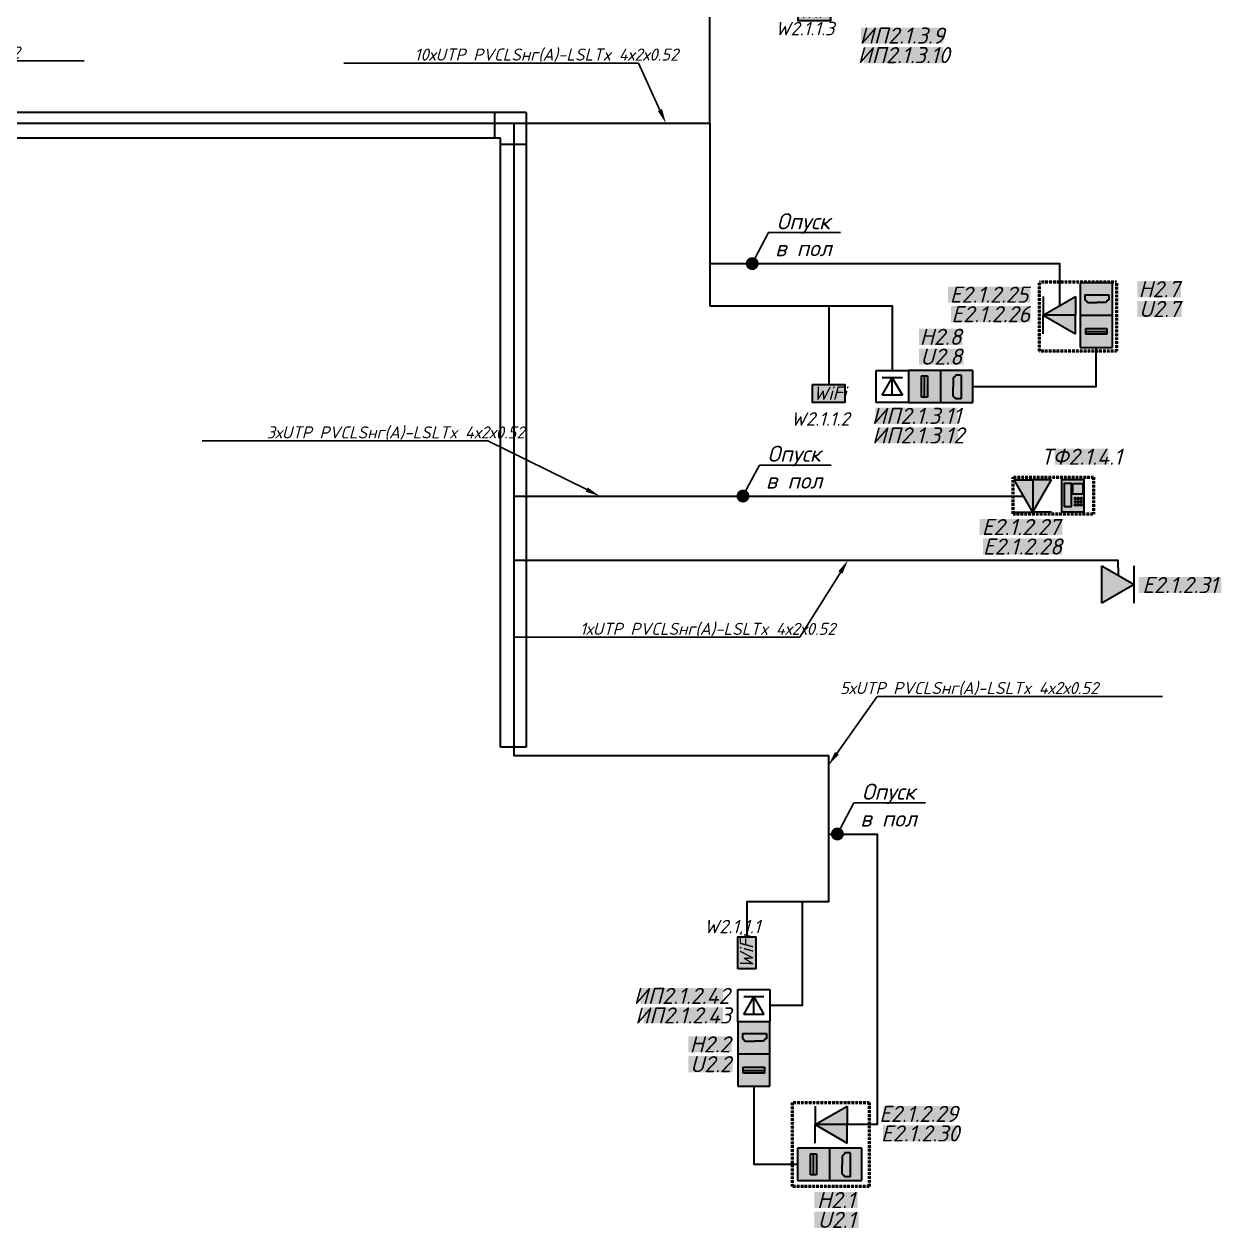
# Model space of a CAD drawing. Header units: millimetres. Extents: x 6978 to 881500, y -130874 to -2349.
# Drawn here: x 487302 to 505980, y -128616 to -109937 of the extents above; entities that cross this region are included whole.
import ezdxf
from ezdxf import colors
from ezdxf.entities.mleader import LeaderData, LeaderLine
from ezdxf.math import Vec2, Vec3

# ---------------------------------------------------------------- set-up
doc = ezdxf.new("R2010")
doc.units = ezdxf.units.MM
doc.set_wipeout_variables(frame=1)
doc.linetypes.add('HIDDEN2', pattern=[4.7625, 3.175, -1.5875])
for name, color, linetype, lineweight in [('АП_АСУ_ОсновнаяТолстая', 7, 'Continuous', 30), ('АП_АСУ_ОсновнаяТонкая', 7, 'Continuous', 25), ('СКС-РОЗЕТКИ', 7, 'Continuous', 50), ('СС_Выноски', 7, 'Continuous', 15), ('СС_СКК_Лоток', 170, 'Continuous', 30), ('СС_СКС_Кабель', 6, 'Continuous', 30), ('СС_СКС_Оборудование', 6, 'Continuous', 30)]:
    doc.layers.add(name, color=color, linetype=linetype, lineweight=lineweight)
doc.styles.add('ISOCPEUR', font='isocpeui.ttf', dxfattribs={"height": 2.5})
doc.linetypes.add('Рабочее в трубе  _о_о_', pattern='A,5,2,[133,ltypeshp.shx,S=0.4,R=0,X=0,Y=0.75],3', length=10)

# ---------------------------------------------------------------- blocks, each defined once
blk = doc.blocks.new('2й этаж')
at = {"layer": 'СС_СКК_Лоток'}
for p, q in [((495092, -111307), (458442, -111307)), ((494608, -111707), (494608, -111307)), ((495092, -111307), (495092, -121156)), ((494692, -111707), (467289, -111707)), ((494692, -121156), (494692, -111707)), ((494692, -111802), (495092, -111802)), ((495092, -121156), (494692, -121156))]:
    blk.add_line(p, q, dxfattribs=at)
blk = doc.blocks.new('панель приема видеодомофона')
blk.add_wipeout([(0, 10), (7, 10), (7, 0), (0, 0)])
at = {"true_color": 0xffffff, "transparency": 33554687}
h = blk.add_hatch(color=7, dxfattribs=at)
h.dxf.hatch_style = 1
h.paths.add_polyline_path([(7, 10), (3.5, 10), (0, 10), (0, 5), (0, 0), (3.5, 0), (7, 0), (7, 5)])
h.paths.add_polyline_path([(3.07, 8.82), (3.07, 1.71), (0.8, 1.71), (0.8, 8.82)], flags=16)
h.paths.add_polyline_path([(3.55, 8.82), (6.56, 8.82), (6.56, 5.58), (3.55, 5.58)], flags=16)
h.paths.add_polyline_path([(4.53, 4.2, -1), (4, 4.2, -1)], flags=16)
h.paths.add_polyline_path([(5.45, 4.2, -1), (4.92, 4.2, -1)], flags=16)
h.paths.add_polyline_path([(6.36, 4.2, -1), (5.82, 4.2, -1)], flags=16)
h.paths.add_polyline_path([(4.53, 3.2, -1), (4, 3.2, -1)], flags=16)
h.paths.add_polyline_path([(5.45, 3.2, -1), (4.92, 3.2, -1)], flags=16)
h.paths.add_polyline_path([(6.36, 3.2, -1), (5.82, 3.2, -1)], flags=16)
h.paths.add_polyline_path([(4.53, 2.2, -1), (4, 2.2, -1)], flags=16)
h.paths.add_polyline_path([(5.45, 2.2, -1), (4.92, 2.2, -1)], flags=16)
h.paths.add_polyline_path([(6.36, 2.2, -1), (5.82, 2.2, -1)], flags=16)
h = blk.add_hatch(color=7, dxfattribs=at)
h.dxf.hatch_style = 1
h.paths.add_polyline_path([(3.07, 8.82), (0.8, 8.82), (0.8, 1.71), (3.07, 1.71)])
h.paths.add_polyline_path([(6.56, 8.82), (3.55, 8.82), (3.55, 5.58), (6.56, 5.58)])
h = blk.add_hatch(color=0)
h.dxf.hatch_style = 1
h.paths.add_polyline_path([(4, 4.2, 1), (4.53, 4.2, 1)])
h = blk.add_hatch(color=0)
h.dxf.hatch_style = 1
h.paths.add_polyline_path([(4.92, 4.2, 1), (5.45, 4.2, 1)])
h = blk.add_hatch(color=0)
h.dxf.hatch_style = 1
h.paths.add_polyline_path([(5.82, 4.2, 1), (6.36, 4.2, 1)])
h = blk.add_hatch(color=0)
h.dxf.hatch_style = 1
h.paths.add_polyline_path([(4, 3.2, 1), (4.53, 3.2, 1)])
h = blk.add_hatch(color=0)
h.dxf.hatch_style = 1
h.paths.add_polyline_path([(4, 2.2, 1), (4.53, 2.2, 1)])
h = blk.add_hatch(color=0)
h.dxf.hatch_style = 1
h.paths.add_polyline_path([(4.92, 3.2, 1), (5.45, 3.2, 1)])
h = blk.add_hatch(color=0)
h.dxf.hatch_style = 1
h.paths.add_polyline_path([(4.92, 2.2, 1), (5.45, 2.2, 1)])
h = blk.add_hatch(color=0)
h.dxf.hatch_style = 1
h.paths.add_polyline_path([(5.82, 3.2, 1), (6.36, 3.2, 1)])
h = blk.add_hatch(color=0)
h.dxf.hatch_style = 1
h.paths.add_polyline_path([(5.82, 2.2, 1), (6.36, 2.2, 1)])
at = {"color": 0, "lineweight": 30}
blk.add_lwpolyline([(0, 0), (3.5, 0), (7, 0), (7, 5), (7, 10), (3.5, 10), (0, 10), (0, 5)], close=True, dxfattribs=at)
at = {"color": 0}
for points in [[(0.8, 1.71), (3.07, 1.71), (3.07, 8.82), (0.8, 8.82)], [(3.55, 8.82), (6.56, 8.82), (6.56, 5.58), (3.55, 5.58)]]:
    blk.add_lwpolyline(points, close=True, dxfattribs=at)
for centre in [(4.27, 4.2), (5.18, 4.2), (6.09, 4.2), (4.27, 3.2), (4.27, 2.2), (5.18, 3.2), (5.18, 2.2), (6.09, 3.2), (6.09, 2.2)]:
    blk.add_circle(centre, 0.266, dxfattribs=at)
blk = doc.blocks.new('Розетки HDMI и USB')
at = {"true_color": 0xffffff, "transparency": 33554687}
h = blk.add_hatch(color=7, dxfattribs=at)
h.dxf.hatch_style = 1
h.paths.add_polyline_path([(237.4, 474.8), (0, 474.8), (0, 237.4), (237.4, 237.4)])
h.paths.add_polyline_path([(210.7, 388), (210.7, 348), (204.7, 348), (189.7, 331), (122.7, 331), (55.7, 331), (40.7, 348), (34.7, 348), (34.7, 388)], flags=16)
h = blk.add_hatch(color=7, dxfattribs=at)
h.dxf.hatch_style = 1
h.paths.add_polyline_path([(210.7, 388), (34.7, 388), (34.7, 348), (40.7, 348), (55.7, 331), (122.7, 331), (189.7, 331), (204.7, 348), (210.7, 348)])
h = blk.add_hatch(color=7, dxfattribs=at)
h.dxf.hatch_style = 1
h.paths.add_polyline_path([(237.4, 237.4), (0, 237.4), (0, 0), (237.4, 0)])
h.paths.add_polyline_path([(196.7, 140), (196.7, 97), (40.7, 97), (40.7, 140)], flags=16)
h.paths.add_polyline_path([(196.7, 140), (40.7, 140), (40.7, 117), (196.7, 117)], flags=0)
h = blk.add_hatch(color=7, dxfattribs=at)
h.dxf.hatch_style = 1
h.paths.add_polyline_path([(196.7, 140), (40.7, 140), (40.7, 117), (196.7, 117)])
at = {"true_color": 0x000000, "transparency": 33554687}
h = blk.add_hatch(color=18, dxfattribs=at)
h.dxf.hatch_style = 1
h.paths.add_polyline_path([(196.7, 117), (40.7, 117), (40.7, 97), (196.7, 97)])
at = {"layer": 'СС_СКС_Кабель', "color": 0}
for p, q in [((0, 474.8), (0, 0)), ((237.4, 474.8), (0, 474.8)), ((237.4, 0), (237.4, 474.8)), ((34.7, 388), (210.7, 388)), ((34.7, 388), (34.7, 348)), ((210.7, 388), (210.7, 348)), ((34.7, 348), (40.7, 348)), ((40.7, 348), (55.7, 331)), ((55.7, 331), (122.7, 331)), ((189.7, 331), (122.7, 331)), ((204.7, 348), (189.7, 331)), ((210.7, 348), (204.7, 348)), ((0, 237.4), (237.4, 237.4)), ((40.7, 140), (196.7, 140)), ((40.7, 97), (40.7, 140)), ((40.7, 117), (196.7, 117)), ((196.7, 97), (40.7, 97)), ((196.7, 140), (196.7, 97)), ((0, 0), (237.4, 0))]:
    blk.add_line(p, q, dxfattribs=at)
blk = doc.blocks.new('*U24')
at = {"color": 0}
for p, q in [((0, -38), (0, 462)), ((0, 462), (500, 462)), ((500, 462), (500, -38)), ((92, 76), (250, 348)), ((407, 348), (92, 348)), ((250, 348), (407, 76)), ((250, 76), (250, 348)), ((407, 76), (92, 76)), ((500, -38), (0, -38))]:
    blk.add_line(p, q, dxfattribs=at)
blk = doc.blocks.new('*U255')
at = {"true_color": 0xffffff, "transparency": 33554687}
h = blk.add_hatch(color=7, dxfattribs=at)
h.dxf.hatch_style = 1
h.paths.add_polyline_path([(0, 338), (0, 0), (599, 0), (599, 338)])
at = {"color": 0}
blk.add_lwpolyline([(0, 338), (599, 338), (599, 0), (0, 0)], close=True, dxfattribs=at)
at = {"color": 0, "insert": (13, 300), "char_height": 250, "attachment_point": 1, "style": 'ISOCPEUR'}
blk.add_mtext_dynamic_manual_height_columns('WiFi', width=599, gutter_width=1250, heights=[0], dxfattribs=at)
at = {"color": 18, "true_color": 0x000000, "style": 'ISOCPEUR'}
blk.add_attdef('НАЗВАНИЕ', (-403, -429), '', height=250, dxfattribs=at)
blk = doc.blocks.new('*U256')
at = {"true_color": 0xffffff, "transparency": 33554687}
h = blk.add_hatch(color=7, dxfattribs=at)
h.dxf.hatch_style = 1
h.paths.add_polyline_path([(0, 338), (0, 0), (599, 0), (599, 338)])
at = {"color": 0}
blk.add_lwpolyline([(0, 338), (599, 338), (599, 0), (0, 0)], close=True, dxfattribs=at)
at = {"color": 0, "insert": (13, 300), "char_height": 250, "attachment_point": 1, "style": 'ISOCPEUR'}
blk.add_mtext_dynamic_manual_height_columns('WiFi', width=599, gutter_width=1250, heights=[0], dxfattribs=at)
at = {"color": 18, "true_color": 0x000000, "style": 'ISOCPEUR'}
blk.add_attdef('НАЗВАНИЕ', (-422, -271), '', height=250, dxfattribs=at)
blk = doc.blocks.new('*U285')
at = {"true_color": 0xffffff, "transparency": 33554687}
h = blk.add_hatch(color=7, dxfattribs=at)
h.dxf.hatch_style = 1
h.paths.add_polyline_path([(0, 338), (0, 0), (599, 0), (599, 338)])
at = {"color": 0}
blk.add_lwpolyline([(0, 338), (599, 338), (599, 0), (0, 0)], close=True, dxfattribs=at)
at = {"color": 0, "insert": (13, 300), "char_height": 250, "attachment_point": 1, "style": 'ISOCPEUR'}
blk.add_mtext_dynamic_manual_height_columns('WiFi', width=599, gutter_width=1250, heights=[0], dxfattribs=at)
at = {"color": 18, "true_color": 0x000000, "style": 'ISOCPEUR'}
blk.add_attdef('НАЗВАНИЕ', (663, 963), '', height=250, dxfattribs=at)
blk = doc.blocks.new('Розетка 1хRJ45')
at = {"true_color": 0xffffff, "transparency": 33554687}
h = blk.add_hatch(color=7, dxfattribs=at)
h.dxf.hatch_style = 1
h.paths.add_polyline_path([(273, 158), (0, 0), (273, -158)])
at = {"color": 0, "lineweight": 30}
for p, q in [((0, 0), (273, 158)), ((0, 158), (0, -158)), ((273, 158), (273, -158)), ((273, -158), (0, 0))]:
    blk.add_line(p, q, dxfattribs=at)
at = {"style": 'ISOCPEUR', "oblique": 15, "width": 0.8, "flags": 8}
blk.add_attdef('ПОЗ.', (311, -106), '', height=250, dxfattribs=at)
blk = doc.blocks.new('_Dot')
at = {"color": 0, "linetype": 'ByBlock', "lineweight": -2}
blk.add_line((-0.5, 0), (-1, 0), dxfattribs=at)
at = {"color": 0, "linetype": 'ByBlock', "const_width": 0.5}
blk.add_lwpolyline([(-0.25, 0, 1), (0.25, 0, 1)], format="xyb", close=True, dxfattribs=at)
blk = doc.blocks.new('Модуль на 1 RJ')
at = {"true_color": 0xffffff}
h = blk.add_hatch(color=7, dxfattribs=at)
h.dxf.hatch_style = 1
h.paths.add_polyline_path([(0, 250), (-289, 250), (0, -250)])
at = {"color": 0, "lineweight": 30}
for p, q in [((-289, 250), (0, 250)), ((0, -250), (-289, 250)), ((0, 250), (0, -250)), ((-289, -250), (0, -250))]:
    blk.add_line(p, q, dxfattribs=at)

msp = doc.modelspace()

# ---------------------------------------------------------------- linework, layer by layer
at = {"layer": 'СКС-РОЗЕТКИ', "color": 7, "linetype": 'HIDDEN2'}
for points in [[(503056.6, -113935.7), (504250, -113935.7), (504250, -115014.7), (503056.6, -115014.7)], [(499223, -126667.2), (500416.4, -126667.2), (500416.4, -127970.8), (499223, -127970.8)]]:
    msp.add_lwpolyline(points, close=True, dxfattribs=at)
at = {"layer": 'СС_СКС_Кабель'}
for points in [[(461744.9, -114089.2), (461744.9, -112919.1), (462631.2, -112919.1), (462631.2, -111476.1), (497941.8, -111476.1), (497941.8, -109240.5), (499561.8, -109240.5), (499561.8, -109603.2)], [(461744.9, -114089.2), (461744.9, -112919.1), (462631.2, -112919.1), (462631.2, -111476.1), (497941.8, -111476.1), (497941.8, -109240.5), (500547.9, -109240.5), (500547.9, -109385.3)], [(461744.9, -114089.2), (461744.9, -112919.1), (462631.2, -112919.1), (462631.2, -111476.1), (497941.8, -111476.1), (497941.8, -114306.5), (499786.1, -114306.5), (499786.1, -115528.2)], [(461744.9, -114089.2), (461744.9, -112919.1), (462631.2, -112919.1), (462631.2, -111476.1), (497941.8, -111476.1), (497941.8, -114306.5), (500772.2, -114306.5), (500772.2, -115310.3)], [(461744.9, -114089.2), (461744.9, -112919.1), (462631.2, -112919.1), (462631.2, -111476.1), (494898.6, -111476.1), (494898.6, -118255), (504273.5, -118255), (504275, -118487.5)], [(461744.9, -114089.2), (461744.9, -112919.1), (462631.2, -112919.1), (462631.2, -111476.1), (494898.6, -111476.1), (494898.6, -117260.6), (498455.8, -117260.6)], [(461744.9, -114089.2), (461744.9, -112919.1), (462631.2, -112919.1), (462631.2, -111476.1), (494898.6, -111476.1), (494898.6, -121285.3), (499783.3, -121285.3), (499784.8, -123557.4), (498516.1, -123557.4), (498516.1, -124097.8)], [(461744.9, -114089.2), (461744.9, -112919.1), (462631.2, -112919.1), (462631.2, -111476.1), (494898.6, -111476.1), (494898.6, -121285.3), (499783.3, -121285.3), (499784.8, -123557.4), (499374.8, -123557.4), (499374.8, -125167), (498875, -125167)], [(461744.9, -114089.2), (461744.9, -112919.1), (462631.2, -112919.1), (462631.2, -111476.1), (494898.6, -111476.1), (494898.6, -121285.3), (499783.3, -121285.3), (499784.8, -122503.8), (499921.1, -122503.8)]]:
    msp.add_lwpolyline(points, dxfattribs=at)
at = {"layer": 'СС_СКС_Кабель', "linetype": 'Рабочее в трубе  _о_о_', "ltscale": 100}
for points in [[(497941.8, -113654), (503365.9, -113654), (503365.9, -114309.7)], [(498455.8, -117260.6), (502809.7, -117260.6)], [(499921.1, -122503.8), (500536.9, -122503.8), (500536.9, -127013.3), (500077.8, -127013.3)]]:
    msp.add_lwpolyline(points, dxfattribs=at)
at = {"layer": 'СС_СКС_Кабель', "color": 67, "linetype": 'Рабочее в трубе  _о_о_', "true_color": 0x727430}
for points in [[(502022.2, -115560.3), (503937.3, -115560.3), (503937.3, -114954)], [(498625, -126417), (498625, -127628.5), (499300.2, -127628.5)]]:
    msp.add_lwpolyline(points, dxfattribs=at)

# ---------------------------------------------------------------- block references
for name, p in [('2й этаж', (0, 0)), ('Модуль на 1 RJ', (502954, -117260.6))]:
    msp.add_blockref(name, p)
at = {"rotation": 270}
for p in [(503365.9, -114454), (499825.1, -127013.3)]:
    msp.add_blockref('Модуль на 1 RJ', p, dxfattribs=at)
at = {"xscale": -1, "rotation": 270}
for p in [(503365.9, -114454), (499825.1, -127013.3)]:
    msp.add_blockref('Модуль на 1 RJ', p, dxfattribs=at)
at = {"xscale": -1}
msp.add_blockref('Модуль на 1 RJ', (502954, -117260.6), dxfattribs=at)
at = {"layer": 'АП_АСУ_ОсновнаяТонкая', "ltscale": 50, "xscale": 1.832857997427302, "yscale": 1.832857997427302, "zscale": 1.832857997427302, "rotation": 180}
msp.add_blockref('Розетка 1хRJ45', (504525, -118631.9, -0.6), dxfattribs=at)
at = {"layer": 'СС_СКС_Оборудование', "color": 30, "xscale": 0.8347245409015025, "yscale": 0.8347245409015025, "zscale": 0.8347245409015025}
for name, p, values in [('*U256', (499311.8, -109885.3), {'НАЗВАНИЕ': 'W2.1.1.3'}), ('*U255', (499536.1, -115810.3), {'НАЗВАНИЕ': 'W2.1.1.2'})]:
    msp.add_blockref(name, p, dxfattribs=at).add_auto_attribs(values)
at = {"layer": 'СС_СКС_Оборудование', "color": 180, "xscale": 2.106060307287632, "yscale": 2.106060307287632, "zscale": 2.106060307287632}
for p in [(503687.3, -114954), (498375, -126417)]:
    msp.add_blockref('Розетки HDMI и USB', p, dxfattribs=at)
at = {"layer": 'СС_СКС_Оборудование'}
for p in [(500522.2, -115772.2), (498375, -125378.9)]:
    msp.add_blockref('*U24', p, dxfattribs=at)
at = {"layer": 'СС_СКС_Оборудование', "color": 180, "xscale": 2.106060307287632, "yscale": 2.106060307287632, "zscale": 2.106060307287632, "rotation": 270}
for p in [(501022.2, -115310.3), (499300.2, -127378.5)]:
    msp.add_blockref('Розетки HDMI и USB', p, dxfattribs=at)
at = {"layer": 'СС_СКС_Оборудование', "color": 30}
ref = msp.add_blockref('*U285', (498657.1, -124597.8), dxfattribs=dict(at, xscale=0.8347245409015025, yscale=0.8347245409015025, zscale=0.8347245409015025, rotation=90))
ref.add_attrib('НАЗВАНИЕ', 'W2.1.1.1', (497853.3, -124044.2), dxfattribs={"layer": '0', "color": 18, "true_color": 0x000000, "height": 208.68, "style": 'ISOCPEUR'})

# ---------------------------------------------------------------- texts
at = {"layer": 'СС_СКС_Оборудование', "color": 18, "true_color": 0x000000, "char_height": 250, "attachment_point": 5, "style": 'ISOCPEUR', "bg_fill": 1, "box_fill_scale": 1, "bg_fill_color": 7, "bg_fill_true_color": 16777215, "bg_fill_transparency": 0}
for s, width, heights, insert in [('ИП2.1.3.9', 1280.189, [0], (500924.9, -110116)), ('ИП2.1.3.10', 1233.516, [0], (500949.8, -110419)), ('H2.7', 673.91, [275.9], (504912.5, -114050.9)), ('E2.1.2.25', 1280.189, [0], (502276.1, -114135.9)), ('U2.7', 688.952, [0], (504920.1, -114358.4, 0.5)), ('E2.1.2.26', 1233.516, [0], (502301, -114438.9)), ('H2.8', 673.91, [275.9], (501524.9, -114789.6)), ('U2.8', 688.952, [0], (501532.5, -115097.1, 0.5)), ('ИП2.1.3.11', 1280.189, [0], (501148.7, -116016.2)), ('ИП2.1.3.12', 1233.516, [0], (501173.6, -116319.2)), ('ТФ2.1.4.1', 835.439, [0], (503708.7, -116650.2)), ('E2.1.2.27', 1280.189, [0], (502769.3, -117740.8, -122.6)), ('E2.1.2.28', 1233.516, [0], (502794.2, -118043.8, -122.6)), ('E2.1.2.31', 1280.189, [0], (505237.2, -118640.6, -0.6)), ('ИП2.1.2.42', 1280.189, [0], (497504.4, -125015.8)), ('ИП2.1.2.43', 1233.516, [0], (497529.3, -125318.8)), ('H2.2', 673.91, [275.9], (497945.7, -125767.7)), ('U2.2', 688.952, [0], (497953.3, -126075.2, 0.5)), ('E2.1.2.29', 1097.88, [0], (501181.5, -126846.5)), ('E2.1.2.30', 1160.583, [0], (501206.4, -127149.5)), ('H2.1', 673.91, [275.9], (499900.2, -128183.1)), ('U2.1', 688.952, [0], (499907.8, -128490.7, 0.5))]:
    msp.add_mtext_dynamic_manual_height_columns(s, width=width, gutter_width=1250, heights=heights, dxfattribs=dict(at, insert=insert))

# ---------------------------------------------------------------- leaders
at = {"layer": 'СС_Выноски', "color": 7}
ml = msp.add_multileader_mtext('Standard', dxfattribs=at)
ml.set_content('{\\C256;19хUTP PVCLSнг(А)-LSLTx 4х2х0.52}', color=7, style='ISOCPEUR')
ml.set_leader_properties(lineweight=25)
ml.build(insert=Vec2(0, 0))
ml.multileader.update_dxf_attribs({"text_left_attachment_type": 6, "text_right_attachment_type": 6, "dogleg_length": 150, "arrow_head_size": 225, "scale": 75})
ctx = ml.context
ctx.base_point, ctx.scale, ctx.char_height, ctx.arrow_head_size, ctx.landing_gap_size, ctx.plane_origin = Vec3(456676.4, -110297.8), 75, 187.5, 225, 150, Vec3(488128.3, -117208)
ctx.left_attachment, ctx.right_attachment, ctx.text_align_type = 6, 6, 1
notes = []
notes.append((ctx, [(1, (1, 1, 0), (459386.9, -110297.8), (-1, 0), 150, [(1, [(459769.9, -111476.1)], 0, [])])]))
ctx.mtext.insert, ctx.mtext.width, ctx.mtext.defined_height, ctx.mtext.alignment, ctx.mtext.line_spacing_factor, ctx.mtext.flow_direction = Vec3(457956.6, -110072.8), 2612.977, 428.7, 2, 0.8, 5
ml = msp.add_multileader_mtext('Standard', dxfattribs=at)
ml.set_content('{\\C256;49хUTP PVCLSнг(А)-LSLTx 4х2х0.52}', color=7, style='ISOCPEUR')
ml.set_leader_properties(lineweight=25)
ml.build(insert=Vec2(0, 0))
ml.multileader.update_dxf_attribs({"text_left_attachment_type": 6, "text_right_attachment_type": 6, "dogleg_length": 150, "arrow_head_size": 225, "scale": 75})
ctx = ml.context
ctx.base_point, ctx.scale, ctx.char_height, ctx.arrow_head_size, ctx.landing_gap_size, ctx.plane_origin = Vec3(460446.1, -110304.3), 75, 187.5, 225, 150, Vec3(491746.6, -117208)
ctx.left_attachment, ctx.right_attachment, ctx.text_align_type = 6, 6, 1
notes.append((ctx, [(1, (1, 1, 0), (463156.6, -110304.3), (-1, 0), 150, [(1, [(463388.2, -111476.1)], 0, [])])]))
ctx.mtext.insert, ctx.mtext.width, ctx.mtext.defined_height, ctx.mtext.alignment, ctx.mtext.line_spacing_factor, ctx.mtext.flow_direction = Vec3(461726.4, -110079.3), 2612.977, 428.7, 2, 0.8, 5
ml = msp.add_multileader_mtext('Standard', dxfattribs=at)
ml.set_content('{\\C256;5хUTP PVCLSнг(А)-LSLTx 4х2х0.52}', color=7, style='ISOCPEUR')
ml.set_leader_properties(lineweight=25)
ml.build(insert=Vec2(0, 0))
ml.multileader.update_dxf_attribs({"text_left_attachment_type": 6, "text_right_attachment_type": 6, "dogleg_length": 150, "arrow_head_size": 225, "scale": 75})
ctx = ml.context
ctx.base_point, ctx.scale, ctx.char_height, ctx.arrow_head_size, ctx.landing_gap_size, ctx.plane_origin = Vec3(465838.1, -110483.7), 75, 187.5, 225, 150, Vec3(493153.1, -117927.7)
ctx.left_attachment, ctx.right_attachment, ctx.text_align_type = 6, 6, 1
notes.append((ctx, [(0, (1, 1, 0), (465688.1, -110483.7), (1, 0), 150, [(1, [(464794.8, -112195.8)], 0, [])])]))
ctx.mtext.insert, ctx.mtext.width, ctx.mtext.defined_height, ctx.mtext.alignment, ctx.mtext.line_spacing_factor, ctx.mtext.flow_direction = Vec3(467118.4, -110258.7), 2612.977, 428.7, 2, 0.8, 5
ml = msp.add_multileader_mtext('Standard', dxfattribs=at)
ml.set_content('{\\C256;5хUTP PVCLSнг(А)-LSLTx 4х2х0.52}', color=7, style='ISOCPEUR')
ml.set_leader_properties(lineweight=25)
ml.build(insert=Vec2(0, 0))
ml.multileader.update_dxf_attribs({"text_left_attachment_type": 6, "text_right_attachment_type": 6, "dogleg_length": 150, "arrow_head_size": 225, "scale": 75})
ctx = ml.context
ctx.base_point, ctx.scale, ctx.char_height, ctx.arrow_head_size, ctx.landing_gap_size, ctx.plane_origin = Vec3(483953.8, -110509.1), 75, 187.5, 225, 150, Vec3(511792.7, -117610.4)
ctx.left_attachment, ctx.right_attachment, ctx.text_align_type = 6, 6, 1
notes.append((ctx, [(0, (1, 1, 0), (483803.8, -110509.1), (1, 0), 150, [(1, [(483434.3, -111878.5)], 0, [])])]))
ctx.mtext.insert, ctx.mtext.width, ctx.mtext.defined_height, ctx.mtext.alignment, ctx.mtext.line_spacing_factor, ctx.mtext.flow_direction = Vec3(485234, -110284.1), 2612.977, 428.7, 2, 0.8, 5
ml = msp.add_multileader_mtext('Standard', dxfattribs=at)
ml.set_content('{\\C256;10хUTP PVCLSнг(А)-LSLTx 4х2х0.52}', color=7, style='ISOCPEUR')
ml.set_leader_properties(lineweight=25)
ml.build(insert=Vec2(0, 0))
ml.multileader.update_dxf_attribs({"text_left_attachment_type": 6, "text_right_attachment_type": 6, "dogleg_length": 150, "arrow_head_size": 225, "scale": 75})
ctx = ml.context
ctx.base_point, ctx.scale, ctx.char_height, ctx.arrow_head_size, ctx.landing_gap_size, ctx.plane_origin = Vec3(494126, -110541.8), 75, 187.5, 225, 150, Vec3(525618.8, -117208)
ctx.left_attachment, ctx.right_attachment, ctx.text_align_type = 6, 6, 1
notes.append((ctx, [(1, (1, 1, 0), (496836.5, -110541.8), (-1, 0), 150, [(1, [(497260.5, -111476.1)], 0, [])])]))
ctx.mtext.insert, ctx.mtext.width, ctx.mtext.defined_height, ctx.mtext.alignment, ctx.mtext.line_spacing_factor, ctx.mtext.flow_direction = Vec3(495406.2, -110316.8), 2612.977, 428.7, 2, 0.8, 5
ml = msp.add_multileader_mtext('Standard', dxfattribs=at)
ml.set_content('{\\C256;17хUTP PVCLSнг(А)-LSLTx 4х2х0.52}', color=7, style='ISOCPEUR')
ml.set_leader_properties(lineweight=25)
ml.build(insert=Vec2(0, 0))
ml.multileader.update_dxf_attribs({"text_left_attachment_type": 6, "text_right_attachment_type": 6, "dogleg_length": 150, "arrow_head_size": 225, "scale": 75})
ctx = ml.context
ctx.base_point, ctx.scale, ctx.char_height, ctx.arrow_head_size, ctx.landing_gap_size, ctx.plane_origin = Vec3(599008.2, -110585.6), 75, 187.5, 225, 150, Vec3(630439.2, -117221.7)
ctx.left_attachment, ctx.right_attachment, ctx.text_align_type = 6, 6, 1
notes.append((ctx, [(1, (1, 1, 0), (601718.7, -110585.6), (-1, 0), 150, [(1, [(602080.8, -111489.8)], 0, [])])]))
ctx.mtext.insert, ctx.mtext.width, ctx.mtext.defined_height, ctx.mtext.alignment, ctx.mtext.line_spacing_factor, ctx.mtext.flow_direction = Vec3(600288.4, -110360.6), 2612.977, 428.7, 2, 0.8, 5
ml = msp.add_multileader_mtext('Standard', dxfattribs=at)
ml.set_content('{\\C256;68хUTP PVCLSнг(А)-LSLTx 4х2х0.52}', color=7, style='ISOCPEUR')
ml.set_leader_properties(lineweight=25)
ml.build(insert=Vec2(0, 0))
ml.multileader.update_dxf_attribs({"text_left_attachment_type": 6, "text_right_attachment_type": 6, "dogleg_length": 150, "arrow_head_size": 225, "scale": 75})
ctx = ml.context
ctx.base_point, ctx.scale, ctx.char_height, ctx.arrow_head_size, ctx.landing_gap_size, ctx.plane_origin = Vec3(459083.5, -112033), 75, 187.5, 225, 150, Vec3(490989.9, -117785.3)
ctx.left_attachment, ctx.right_attachment, ctx.text_align_type = 6, 6, 1
notes.append((ctx, [(1, (1, 1, 0), (461794, -112033), (-1, 0), 150, [(1, [(462631.5, -112053.4)], 0, [])])]))
ctx.mtext.insert, ctx.mtext.width, ctx.mtext.defined_height, ctx.mtext.alignment, ctx.mtext.line_spacing_factor, ctx.mtext.flow_direction = Vec3(460363.7, -111808), 2612.977, 428.7, 2, 0.8, 5
ml = msp.add_multileader_mtext('Standard', dxfattribs=at)
ml.set_content('{\\C256;67хUTP PVCLSнг(А)-LSLTx 4х2х0.52}', color=7, style='ISOCPEUR')
ml.set_leader_properties(lineweight=25)
ml.build(insert=Vec2(0, 0))
ml.multileader.update_dxf_attribs({"text_left_attachment_type": 6, "text_right_attachment_type": 6, "dogleg_length": 150, "arrow_head_size": 225, "scale": 75})
ctx = ml.context
ctx.base_point, ctx.scale, ctx.char_height, ctx.arrow_head_size, ctx.landing_gap_size, ctx.plane_origin = Vec3(601685.5, -112021.8), 75, 187.5, 225, 150, Vec3(633349.8, -117548.3)
ctx.left_attachment, ctx.right_attachment, ctx.text_align_type = 6, 6, 1
notes.append((ctx, [(1, (1, 1, 0), (604396, -112021.8), (-1, 0), 150, [(1, [(604991.5, -111816.4)], 0, [])])]))
ctx.mtext.insert, ctx.mtext.width, ctx.mtext.defined_height, ctx.mtext.alignment, ctx.mtext.line_spacing_factor, ctx.mtext.flow_direction = Vec3(602965.7, -111796.8), 2612.977, 428.7, 2, 0.8, 5
ml = msp.add_multileader_mtext('Standard', dxfattribs=at)
ml.set_content('{\\C256;5хUTP PVCLSнг(А)-LSLTx 4х2х0.52}', color=7, style='ISOCPEUR')
ml.set_leader_properties(lineweight=25)
ml.build(insert=Vec2(0, 0))
ml.multileader.update_dxf_attribs({"text_left_attachment_type": 6, "text_right_attachment_type": 6, "dogleg_length": 150, "arrow_head_size": 225, "scale": 75})
ctx = ml.context
ctx.base_point, ctx.scale, ctx.char_height, ctx.arrow_head_size, ctx.landing_gap_size, ctx.plane_origin = Vec3(452736.6, -113198.2), 75, 187.5, 225, 150, Vec3(484551.7, -117733)
ctx.left_attachment, ctx.right_attachment, ctx.text_align_type = 6, 6, 1
notes.append((ctx, [(1, (1, 1, 0), (455447.1, -113198.2), (-1, 0), 150, [(1, [(456193.4, -112001.1)], 0, [])])]))
ctx.mtext.insert, ctx.mtext.width, ctx.mtext.defined_height, ctx.mtext.alignment, ctx.mtext.line_spacing_factor, ctx.mtext.flow_direction = Vec3(454016.8, -112973.2), 2612.977, 428.7, 2, 0.8, 5
ml = msp.add_multileader_mtext('Standard', dxfattribs=at)
ml.set_content('{\\C256;5хUTP PVCLSнг(А)-LSLTx 4х2х0.52}', color=7, style='ISOCPEUR')
ml.set_leader_properties(lineweight=25)
ml.build(insert=Vec2(0, 0))
ml.multileader.update_dxf_attribs({"text_left_attachment_type": 6, "text_right_attachment_type": 6, "dogleg_length": 150, "arrow_head_size": 225, "scale": 75})
ctx = ml.context
ctx.base_point, ctx.scale, ctx.char_height, ctx.arrow_head_size, ctx.landing_gap_size, ctx.plane_origin = Vec3(598570.2, -113002.5), 75, 187.5, 225, 150, Vec3(626482.8, -117639.4)
ctx.left_attachment, ctx.right_attachment, ctx.text_align_type = 6, 6, 1
notes.append((ctx, [(0, (1, 1, 0), (598420.2, -113002.5), (1, 0), 150, [(1, [(598124.5, -111907.5)], 0, [])])]))
ctx.mtext.insert, ctx.mtext.width, ctx.mtext.defined_height, ctx.mtext.alignment, ctx.mtext.line_spacing_factor, ctx.mtext.flow_direction = Vec3(599850.5, -112777.5), 2612.977, 428.7, 2, 0.8, 5
ml = msp.add_multileader_mtext('Standard', dxfattribs=at)
ml.set_content('{\\C256;1хUTP PVCLSнг(А)-LSLTx 4х2х0.52}', color=7, style='ISOCPEUR')
ml.set_leader_properties(lineweight=25)
ml.build(insert=Vec2(0, 0))
ml.multileader.update_dxf_attribs({"text_left_attachment_type": 6, "text_right_attachment_type": 6, "dogleg_length": 150, "arrow_head_size": 225, "scale": 75})
ctx = ml.context
ctx.base_point, ctx.scale, ctx.char_height, ctx.arrow_head_size, ctx.landing_gap_size, ctx.plane_origin = Vec3(496629, -119452.1), 75, 187.5, 225, 150, Vec3(528444.2, -123986.9)
ctx.left_attachment, ctx.right_attachment, ctx.text_align_type = 6, 6, 1
notes.append((ctx, [(1, (1, 1, 0), (499339.5, -119452.1), (-1, 0), 150, [(1, [(500085.8, -118255)], 0, [])])]))
ctx.mtext.insert, ctx.mtext.width, ctx.mtext.defined_height, ctx.mtext.alignment, ctx.mtext.line_spacing_factor, ctx.mtext.flow_direction = Vec3(497909.2, -119227.1), 2612.977, 428.7, 2, 0.8, 5
ml = msp.add_multileader_mtext('Standard', dxfattribs=at)
ml.set_content('{\\C256;5хUTP PVCLSнг(А)-LSLTx 4х2х0.52}', color=7, style='ISOCPEUR')
ml.set_leader_properties(lineweight=25)
ml.build(insert=Vec2(0, 0))
ml.multileader.update_dxf_attribs({"text_left_attachment_type": 6, "text_right_attachment_type": 6, "dogleg_length": 150, "arrow_head_size": 225, "scale": 75})
ctx = ml.context
ctx.base_point, ctx.scale, ctx.char_height, ctx.arrow_head_size, ctx.landing_gap_size, ctx.plane_origin = Vec3(450524, -119279.1), 75, 187.5, 225, 150, Vec3(478224.7, -125998.1)
ctx.left_attachment, ctx.right_attachment, ctx.text_align_type = 6, 6, 1
notes.append((ctx, [(0, (1, 1, 0), (450374, -119279.1), (1, 0), 150, [(1, [(449866.3, -120266.1)], 0, [])])]))
ctx.mtext.insert, ctx.mtext.width, ctx.mtext.defined_height, ctx.mtext.alignment, ctx.mtext.line_spacing_factor, ctx.mtext.flow_direction = Vec3(451804.2, -119054.1), 2612.977, 428.7, 2, 0.8, 5
ml = msp.add_multileader_mtext('Standard', dxfattribs=at)
ml.set_content('{\\C256;5хUTP PVCLSнг(А)-LSLTx 4х2х0.52}', color=7, style='ISOCPEUR')
ml.set_leader_properties(lineweight=25)
ml.build(insert=Vec2(0, 0))
ml.multileader.update_dxf_attribs({"text_left_attachment_type": 6, "text_right_attachment_type": 6, "dogleg_length": 150, "arrow_head_size": 225, "scale": 75})
ctx = ml.context
ctx.base_point, ctx.scale, ctx.char_height, ctx.arrow_head_size, ctx.landing_gap_size, ctx.plane_origin = Vec3(593615.2, -119373.9), 75, 187.5, 225, 150, Vec3(620937.3, -126205.5)
ctx.left_attachment, ctx.right_attachment, ctx.text_align_type = 6, 6, 1
notes.append((ctx, [(0, (1, 1, 0), (593465.2, -119373.9), (1, 0), 150, [(1, [(592578.9, -120473.5)], 0, [])])]))
ctx.mtext.insert, ctx.mtext.width, ctx.mtext.defined_height, ctx.mtext.alignment, ctx.mtext.line_spacing_factor, ctx.mtext.flow_direction = Vec3(594895.4, -119148.9), 2612.977, 428.7, 2, 0.8, 5
ml = msp.add_multileader_mtext('Standard', dxfattribs=at)
ml.set_content('{\\C256;5хUTP PVCLSнг(А)-LSLTx 4х2х0.52}', color=7, style='ISOCPEUR')
ml.set_leader_properties(lineweight=25)
ml.build(insert=Vec2(0, 0))
ml.multileader.update_dxf_attribs({"text_left_attachment_type": 6, "text_right_attachment_type": 6, "dogleg_length": 150, "arrow_head_size": 225, "scale": 75})
ctx = ml.context
ctx.base_point, ctx.scale, ctx.char_height, ctx.arrow_head_size, ctx.landing_gap_size, ctx.plane_origin = Vec3(500686.2, -120369.9), 75, 187.5, 225, 150, Vec3(528141.7, -127167.9)
ctx.left_attachment, ctx.right_attachment, ctx.text_align_type = 6, 6, 1
notes.append((ctx, [(0, (1, 1, 0), (500536.2, -120369.9), (1, 0), 150, [(1, [(499783.3, -121436)], 0, [])])]))
ctx.mtext.insert, ctx.mtext.width, ctx.mtext.defined_height, ctx.mtext.alignment, ctx.mtext.line_spacing_factor, ctx.mtext.flow_direction = Vec3(501966.4, -120144.9), 2612.977, 428.7, 2, 0.8, 5
ml = msp.add_multileader_mtext('Standard', dxfattribs=at)
ml.set_content('{\\C256;2хUTP PVCLSнг(А)-LSLTx 4х2х0.52}', color=7, style='ISOCPEUR')
ml.set_leader_properties(lineweight=25)
ml.build(insert=Vec2(0, 0))
ml.multileader.update_dxf_attribs({"text_left_attachment_type": 6, "text_right_attachment_type": 6, "dogleg_length": 150, "arrow_head_size": 225, "scale": 75})
ctx = ml.context
ctx.base_point, ctx.scale, ctx.char_height, ctx.arrow_head_size, ctx.landing_gap_size, ctx.plane_origin = Vec3(593548.5, -121143.3), 75, 187.5, 225, 150, Vec3(625133.6, -126749.2)
ctx.left_attachment, ctx.right_attachment, ctx.text_align_type = 6, 6, 1
notes.append((ctx, [(1, (1, 1, 0), (596259, -121143.3), (-1, 0), 150, [(1, [(596775.3, -121017.2)], 0, [])])]))
ctx.mtext.insert, ctx.mtext.width, ctx.mtext.defined_height, ctx.mtext.alignment, ctx.mtext.line_spacing_factor, ctx.mtext.flow_direction = Vec3(594828.7, -120918.3), 2612.977, 428.7, 2, 0.8, 5
ml = msp.add_multileader_mtext('Standard', dxfattribs=at)
ml.set_content('{\\C256;2хUTP PVCLSнг(А)-LSLTx 4х2х0.52}', color=7, style='ISOCPEUR')
ml.set_leader_properties(lineweight=25)
ml.build(insert=Vec2(0, 0))
ml.multileader.update_dxf_attribs({"text_left_attachment_type": 6, "text_right_attachment_type": 6, "dogleg_length": 150, "arrow_head_size": 225, "scale": 75})
ctx = ml.context
ctx.base_point, ctx.scale, ctx.char_height, ctx.arrow_head_size, ctx.landing_gap_size, ctx.plane_origin = Vec3(455135.8, -123793.1), 75, 187.5, 225, 150, Vec3(482111.2, -128754.6)
ctx.left_attachment, ctx.right_attachment, ctx.text_align_type = 6, 6, 1
notes.append((ctx, [(0, (1, 1, 0), (454985.8, -123793.1), (1, 0), 150, [(1, [(453752.9, -123022.7)], 0, [])])]))
ctx.mtext.insert, ctx.mtext.width, ctx.mtext.defined_height, ctx.mtext.alignment, ctx.mtext.line_spacing_factor, ctx.mtext.flow_direction = Vec3(456416, -123568.1), 2612.977, 428.7, 2, 0.8, 5
ml = msp.add_multileader_mtext('Standard', dxfattribs=at)
ml.set_content('{\\C256;2хUTP PVCLSнг(А)-LSLTx 4х2х0.52}', color=7, style='ISOCPEUR')
ml.set_leader_properties(lineweight=25)
ml.build(insert=Vec2(0, 0))
ml.multileader.update_dxf_attribs({"text_left_attachment_type": 6, "text_right_attachment_type": 6, "dogleg_length": 150, "arrow_head_size": 225, "scale": 75})
ctx = ml.context
ctx.base_point, ctx.scale, ctx.char_height, ctx.arrow_head_size, ctx.landing_gap_size, ctx.plane_origin = Vec3(447860.2, -124595.7), 75, 187.5, 225, 150, Vec3(479438.9, -130349.8)
ctx.left_attachment, ctx.right_attachment, ctx.text_align_type = 6, 6, 1
notes.append((ctx, [(1, (1, 1, 0), (450570.7, -124595.7), (-1, 0), 150, [(1, [(451080.5, -124617.9)], 0, [])])]))
ctx.mtext.insert, ctx.mtext.width, ctx.mtext.defined_height, ctx.mtext.alignment, ctx.mtext.line_spacing_factor, ctx.mtext.flow_direction = Vec3(449140.5, -124370.7), 2612.977, 428.7, 2, 0.8, 5
at = {"layer": 'СС_СКК_Лоток', "color": 7, "lineweight": 0}
ml = msp.add_multileader_mtext('Standard', dxfattribs=at)
ml.set_content('Опуск\\Pв пол', color=7, style='ISOCPEUR')
ml.set_leader_properties()
ml.set_arrow_properties(name='DOT')
ml.build(insert=Vec2(0, 0))
ml.multileader.update_dxf_attribs({"text_left_attachment_type": 6, "text_right_attachment_type": 6, "dogleg_length": 100, "arrow_head_size": 200})
ctx = ml.context
ctx.base_point, ctx.char_height, ctx.arrow_head_size, ctx.landing_gap_size, ctx.plane_origin = Vec3(498953.5, -113172.1), 250, 200, 0, Vec3(506819, -115921.4)
ctx.left_attachment, ctx.right_attachment, ctx.text_align_type = 6, 6, 1
notes.append((ctx, [(1, (1, 1, 0), (498853.5, -113172.1), (1, 0), 100, [(0, [(498599.5, -113654)], 0, [])])]))
ctx.mtext.insert, ctx.mtext.width, ctx.mtext.alignment, ctx.mtext.flow_direction = Vec3(499392.9, -112872.1), 2467.274, 2, 5
ml = msp.add_multileader_mtext('Standard', dxfattribs=at)
ml.set_content('Опуск\\Pв пол', color=7, style='ISOCPEUR')
ml.set_leader_properties()
ml.set_arrow_properties(name='DOT')
ml.build(insert=Vec2(0, 0))
ml.multileader.update_dxf_attribs({"text_left_attachment_type": 6, "text_right_attachment_type": 6, "dogleg_length": 100, "arrow_head_size": 200})
ctx = ml.context
ctx.base_point, ctx.char_height, ctx.arrow_head_size, ctx.landing_gap_size, ctx.plane_origin = Vec3(498809.8, -116778.8), 250, 200, 0, Vec3(506675.2, -119528)
ctx.left_attachment, ctx.right_attachment, ctx.text_align_type = 6, 6, 1
notes.append((ctx, [(1, (1, 1, 0), (498709.8, -116778.8), (1, 0), 100, [(0, [(498455.8, -117260.6)], 0, [])])]))
ctx.mtext.insert, ctx.mtext.width, ctx.mtext.alignment, ctx.mtext.flow_direction = Vec3(499249.2, -116478.8), 2467.274, 2, 5
ml = msp.add_multileader_mtext('Standard', dxfattribs=at)
ml.set_content('Опуск\\Pв пол', color=7, style='ISOCPEUR')
ml.set_leader_properties()
ml.set_arrow_properties(name='DOT')
ml.build(insert=Vec2(0, 0))
ml.multileader.update_dxf_attribs({"text_left_attachment_type": 6, "text_right_attachment_type": 6, "dogleg_length": 100, "arrow_head_size": 200})
ctx = ml.context
ctx.base_point, ctx.char_height, ctx.arrow_head_size, ctx.landing_gap_size, ctx.plane_origin = Vec3(500275.1, -122022), 250, 200, 0, Vec3(508140.5, -124771.2)
ctx.left_attachment, ctx.right_attachment, ctx.text_align_type = 6, 6, 1
notes.append((ctx, [(1, (1, 1, 0), (500175.1, -122022), (1, 0), 100, [(0, [(499921.1, -122503.8)], 0, [])])]))
ctx.mtext.insert, ctx.mtext.width, ctx.mtext.alignment, ctx.mtext.flow_direction = Vec3(500714.5, -121722), 2467.274, 2, 5
for ctx, leaders in notes:
    for number, flags, end, landing, length, lines in leaders:
        leader = LeaderData()
        leader.index, (leader.has_last_leader_line, leader.has_dogleg_vector, leader.attachment_direction) = number, flags
        leader.last_leader_point, leader.dogleg_vector, leader.dogleg_length = Vec3(end), Vec3(landing), length
        for number, points, colour, breaks in lines:
            line = LeaderLine()
            line.index, line.vertices, line.color, line.breaks = number, Vec3.list(points), colors.encode_raw_color(colour), breaks
            leader.lines.append(line)
        ctx.leaders.append(leader)

# ---------------------------------------------------------------- next in the draw order: block references
at = {"layer": 'АП_АСУ_ОсновнаяТолстая', "xscale": 50.00000000000039, "yscale": 50.00000000000039, "zscale": 50.00000000000039}
msp.add_blockref('панель приема видеодомофона', (503398.4, -117507.7), dxfattribs=at)

# ---------------------------------------------------------------- next in the draw order: linework, layer by layer
at = {"layer": 'СКС-РОЗЕТКИ', "color": 7, "linetype": 'HIDDEN2'}
msp.add_lwpolyline([(502646.2, -116969.6), (503896.1, -116969.6), (503896.1, -117543.1), (502646.2, -117543.1)], close=True, dxfattribs=at)

# ---------------------------------------------------------------- next in the draw order: leaders
at = {"layer": 'СС_Выноски', "color": 7}
ml = msp.add_multileader_mtext('Standard', dxfattribs=at)
ml.set_content('{\\C256;3хUTP PVCLSнг(А)-LSLTx 4х2х0.52}', color=7, style='ISOCPEUR')
ml.set_leader_properties(lineweight=25)
ml.build(insert=Vec2(0, 0))
ml.multileader.update_dxf_attribs({"text_left_attachment_type": 6, "text_right_attachment_type": 6, "dogleg_length": 150, "arrow_head_size": 225, "scale": 75})
ctx = ml.context
ctx.base_point, ctx.scale, ctx.char_height, ctx.arrow_head_size, ctx.landing_gap_size, ctx.plane_origin = Vec3(491786.1, -116404), 75, 187.5, 225, 150, Vec3(524592.1, -122992.5)
ctx.left_attachment, ctx.right_attachment, ctx.text_align_type = 6, 6, 1
notes = []
notes.append((ctx, [(1, (1, 1, 0), (494496.6, -116404), (-1, 0), 150, [(1, [(496233.8, -117260.6)], 0, [])])]))
ctx.mtext.insert, ctx.mtext.width, ctx.mtext.defined_height, ctx.mtext.alignment, ctx.mtext.line_spacing_factor, ctx.mtext.flow_direction = Vec3(493066.4, -116179), 2612.977, 428.7, 2, 0.8, 5
for ctx, leaders in notes:
    for number, flags, end, landing, length, lines in leaders:
        leader = LeaderData()
        leader.index, (leader.has_last_leader_line, leader.has_dogleg_vector, leader.attachment_direction) = number, flags
        leader.last_leader_point, leader.dogleg_vector, leader.dogleg_length = Vec3(end), Vec3(landing), length
        for number, points, colour, breaks in lines:
            line = LeaderLine()
            line.index, line.vertices, line.color, line.breaks = number, Vec3.list(points), colors.encode_raw_color(colour), breaks
            leader.lines.append(line)
        ctx.leaders.append(leader)

doc.saveas('drawing.dxf')
